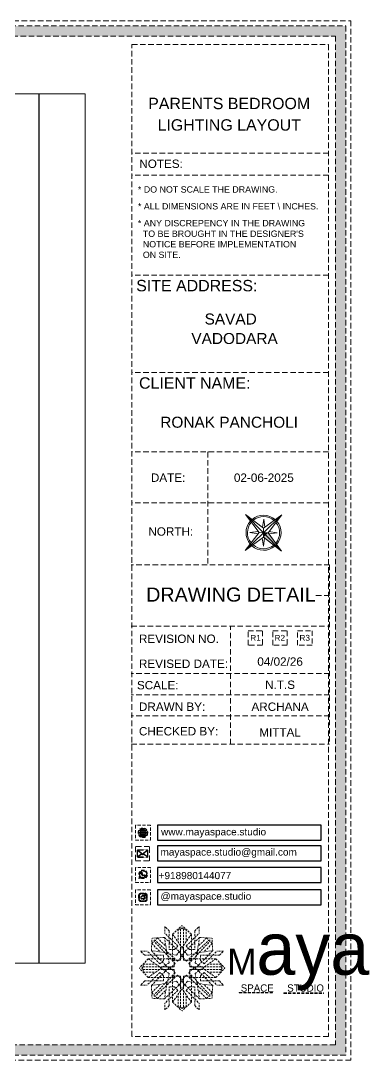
# Model space of a CAD drawing. Header units: millimetres. Extents: x 56222 to 3066687, y -650199 to -121287.
# Drawn here: x 134305.2 to 134369.2, y -183853.9 to -183663 of the extents above; entities that cross this region are included whole.
import ezdxf
from ezdxf.enums import TextEntityAlignment as Align

# ---------------------------------------------------------------- set-up
doc = ezdxf.new("R2010")
doc.units = ezdxf.units.MM
doc.header["$MEASUREMENT"] = 0
doc.linetypes.add('DASHEDX2', pattern=[1.5, 1, -0.5])
for name, color, linetype, lineweight in [('Dimension', 10, 'DASHEDX2', 20), ('ELEVATION', 250, 'Continuous', 9), ('GROUND FLOOR', 7, 'Continuous', 9), ('NAME PLATE', 7, 'Continuous', 25), ('title block', 7, 'Continuous', 9)]:
    doc.layers.add(name, color=color, linetype=linetype, lineweight=lineweight)
doc.styles.add('Arial', font='arial.ttf')
doc.styles.get("Standard").update_dxf_attribs({"font": 'arial.ttf', "height": 6})

# ---------------------------------------------------------------- blocks, each defined once
blk = doc.blocks.new('FSFSF')
at = {"color": 42, "lineweight": 5, "true_color": 0xe0ac11}
for p, q in [((28600.03, 143.51), (28600.03, 140.16)), ((28602.15, 141.41), (28600.03, 143.51)), ((28602.15, 141.41), (28602.15, 131.95)), ((28603.86, 139.69), (28608.58, 144.08)), ((28607.9, 142.22), (28606.58, 142.22)), ((28606.58, 142.22), (28606.58, 135.84)), ((28607.9, 142.22), (28608.58, 142.85)), ((28607.9, 142.22), (28607.9, 126.58)), ((28613.31, 139.69), (28608.58, 144.08)), ((28609.27, 142.22), (28608.59, 142.85)), ((28609.27, 142.22), (28609.27, 126.58)), ((28609.27, 142.22), (28610.59, 142.22)), ((28610.59, 142.22), (28610.59, 135.84)), ((28615.02, 141.41), (28617.14, 143.51)), ((28615.02, 141.41), (28615.02, 131.95)), ((28617.14, 143.51), (28617.14, 140.16)), ((28593.19, 131.45), (28593.54, 137.71)), ((28593.39, 135), (28594.56, 136.12)), ((28599.8, 138.06), (28593.54, 137.71)), ((28595.12, 136.69), (28594.53, 136.69)), ((28594.56, 136.12), (28594.56, 136.71)), ((28605.17, 124.98), (28594.56, 136.12)), ((28596.24, 137.86), (28595.12, 136.69)), ((28606.27, 126.08), (28595.12, 136.69)), ((28596.24, 137.86), (28600.47, 133.65)), ((28601.03, 130), (28599.8, 138.06)), ((28599.8, 138.05), (28608.58, 129.56)), ((28606.47, 133.76), (28600.03, 140.16)), ((28603.86, 126.58), (28603.86, 139.69)), ((28603.86, 139.69), (28608.58, 133.02)), ((28613.31, 139.69), (28608.59, 133.02)), ((28617.37, 138.05), (28608.59, 129.56)), ((28610.7, 133.76), (28617.14, 140.16)), ((28610.9, 126.08), (28622.05, 136.69)), ((28612.02, 124.98), (28622.62, 136.12)), ((28613.31, 126.58), (28613.31, 139.69)), ((28616.14, 130), (28617.37, 138.06)), ((28620.93, 137.86), (28616.7, 133.65)), ((28617.37, 138.06), (28623.63, 137.71)), ((28620.93, 137.86), (28622.05, 136.69)), ((28622.05, 136.69), (28622.64, 136.69)), ((28622.62, 136.12), (28622.62, 136.71)), ((28623.8, 135), (28622.62, 136.12)), ((28624, 131.45), (28623.65, 137.71)), ((28587.73, 131.22), (28591.08, 131.22)), ((28589.84, 129.1), (28587.73, 131.22)), ((28597.49, 124.78), (28591.08, 131.22)), ((28593.19, 131.45), (28601.69, 122.67)), ((28601.25, 130.22), (28593.19, 131.45)), ((28593.39, 135), (28597.6, 130.78)), ((28604.75, 131.95), (28602.15, 131.95)), ((28606.47, 133.76), (28604.75, 131.95)), ((28605.86, 129.18), (28608.58, 133.02)), ((28611.31, 129.18), (28608.59, 133.02)), ((28610.7, 133.76), (28612.42, 131.95)), ((28612.42, 131.95), (28615.02, 131.95)), ((28623.99, 131.45), (28615.5, 122.67)), ((28615.94, 130.22), (28624, 131.45)), ((28623.8, 135), (28619.59, 130.78)), ((28619.7, 124.78), (28626.1, 131.22)), ((28629.45, 131.22), (28626.1, 131.22)), ((28627.34, 129.1), (28629.45, 131.22)), ((28591.56, 127.39), (28587.17, 122.66)), ((28589.84, 129.1), (28599.29, 129.1)), ((28604.66, 127.39), (28591.56, 127.39)), ((28591.56, 127.39), (28598.23, 122.67)), ((28597.49, 124.78), (28599.29, 126.5)), ((28602.07, 125.39), (28598.23, 122.67)), ((28599.29, 126.5), (28599.29, 129.1)), ((28605.86, 129.18), (28601.03, 130)), ((28602.07, 125.39), (28601.25, 130.22)), ((28603.68, 126.54), (28603.68, 127.39)), ((28604.66, 126.54), (28603.68, 126.54)), ((28604.71, 127.57), (28603.86, 127.57)), ((28607.9, 126.58), (28603.86, 126.58)), ((28604.66, 123.35), (28604.66, 127.39)), ((28604.7, 126.58), (28604.71, 127.57)), ((28606.27, 126.08), (28608.58, 128.27)), ((28607.9, 128.92), (28608.58, 129.56)), ((28607.9, 128.92), (28608.58, 128.27)), ((28609.27, 128.92), (28608.59, 129.56)), ((28609.27, 128.92), (28608.59, 128.27)), ((28610.9, 126.08), (28608.59, 128.27)), ((28609.27, 126.58), (28613.31, 126.58)), ((28611.31, 129.18), (28616.14, 130)), ((28612.46, 126.58), (28612.46, 127.57)), ((28612.46, 127.57), (28613.31, 127.57)), ((28612.52, 123.35), (28612.52, 127.39)), ((28612.52, 127.39), (28625.63, 127.39)), ((28612.52, 126.54), (28613.51, 126.54)), ((28613.51, 126.54), (28613.51, 127.39)), ((28615.12, 125.39), (28615.94, 130.22)), ((28615.12, 125.39), (28618.96, 122.67)), ((28627.34, 129.1), (28617.89, 129.1)), ((28617.89, 126.5), (28617.89, 129.1)), ((28619.7, 124.78), (28617.89, 126.5)), ((28625.63, 127.39), (28618.96, 122.67)), ((28625.63, 127.39), (28630.02, 122.66)), ((28591.56, 117.94), (28587.17, 122.66)), ((28589.03, 123.35), (28588.4, 122.67)), ((28589.03, 121.98), (28588.4, 122.65)), ((28589.03, 123.35), (28589.03, 124.67)), ((28589.03, 124.67), (28595.4, 124.67)), ((28589.03, 123.35), (28604.66, 123.35)), ((28589.03, 121.98), (28604.66, 121.98)), ((28589.03, 121.98), (28589.03, 120.66)), ((28589.03, 120.66), (28595.4, 120.66)), ((28597.49, 120.54), (28591.08, 114.11)), ((28591.56, 117.94), (28598.23, 122.65)), ((28593.19, 113.88), (28601.69, 122.65)), ((28605.17, 120.35), (28594.56, 109.2)), ((28597.49, 120.54), (28599.29, 118.83)), ((28602.07, 119.94), (28598.23, 122.65)), ((28602.33, 123.35), (28601.69, 122.67)), ((28602.33, 121.98), (28601.69, 122.65)), ((28602.33, 123.35), (28602.97, 122.67)), ((28602.33, 121.98), (28602.97, 122.65)), ((28605.17, 124.98), (28602.97, 122.67)), ((28605.17, 120.35), (28602.97, 122.65)), ((28604.66, 121.98), (28604.66, 117.94)), ((28612.02, 124.98), (28614.21, 122.67)), ((28612.02, 120.35), (28614.21, 122.65)), ((28612.02, 120.35), (28622.62, 109.2)), ((28628.16, 123.35), (28612.52, 123.35)), ((28612.52, 121.98), (28612.52, 117.94)), ((28628.16, 121.98), (28612.52, 121.98)), ((28614.85, 123.35), (28614.21, 122.67)), ((28614.85, 121.98), (28614.21, 122.65)), ((28614.85, 123.35), (28615.5, 122.67)), ((28614.85, 121.98), (28615.5, 122.65)), ((28615.12, 119.94), (28618.96, 122.65)), ((28623.99, 113.88), (28615.5, 122.65)), ((28619.7, 120.54), (28617.89, 118.83)), ((28625.63, 117.94), (28618.96, 122.65)), ((28619.7, 120.54), (28626.1, 114.11)), ((28628.16, 124.67), (28621.78, 124.67)), ((28628.16, 120.66), (28621.78, 120.66)), ((28625.63, 117.94), (28630.02, 122.66)), ((28628.16, 123.35), (28628.16, 124.67)), ((28628.16, 123.35), (28628.78, 122.67)), ((28628.16, 121.98), (28628.78, 122.65)), ((28628.16, 121.98), (28628.16, 120.66)), ((28589.84, 116.23), (28587.73, 114.11)), ((28589.84, 116.23), (28599.29, 116.23)), ((28604.66, 117.94), (28591.56, 117.94)), ((28601.25, 115.1), (28593.19, 113.87)), ((28606.27, 119.15), (28595.12, 108.54)), ((28599.29, 118.83), (28599.29, 116.23)), ((28599.8, 107.17), (28608.58, 115.67)), ((28601.03, 115.23), (28599.8, 107.17)), ((28605.86, 116.05), (28601.03, 115.23)), ((28602.07, 119.94), (28601.25, 115.1)), ((28604.66, 118.78), (28603.68, 118.78)), ((28603.68, 118.78), (28603.68, 117.94)), ((28607.9, 118.65), (28603.86, 118.65)), ((28603.86, 118.65), (28603.86, 105.54)), ((28604.71, 117.66), (28603.86, 117.66)), ((28604.7, 118.65), (28604.71, 117.66)), ((28605.86, 116.05), (28608.58, 112.21)), ((28606.27, 119.15), (28608.58, 116.96)), ((28607.9, 103.01), (28607.9, 118.65)), ((28607.9, 116.31), (28608.58, 116.96)), ((28607.9, 116.31), (28608.58, 115.67)), ((28610.9, 119.15), (28608.59, 116.96)), ((28609.27, 116.31), (28608.59, 116.96)), ((28609.27, 116.31), (28608.59, 115.67)), ((28611.31, 116.05), (28608.59, 112.21)), ((28617.37, 107.17), (28608.59, 115.67)), ((28609.27, 118.65), (28613.31, 118.65)), ((28609.27, 103.01), (28609.27, 118.65)), ((28610.9, 119.15), (28622.05, 108.54)), ((28611.31, 116.05), (28616.14, 115.23)), ((28612.46, 118.65), (28612.46, 117.66)), ((28612.46, 117.66), (28613.31, 117.66)), ((28612.52, 118.78), (28613.51, 118.78)), ((28612.52, 117.94), (28625.63, 117.94)), ((28613.31, 118.65), (28613.31, 105.54)), ((28613.51, 118.78), (28613.51, 117.94)), ((28615.12, 119.94), (28615.94, 115.1)), ((28615.94, 115.1), (28624, 113.87)), ((28616.14, 115.23), (28617.37, 107.17)), ((28617.89, 118.83), (28617.89, 116.23)), ((28627.34, 116.23), (28617.89, 116.23)), ((28627.34, 116.23), (28629.45, 114.11)), ((28587.73, 114.11), (28591.08, 114.11)), ((28593.19, 113.87), (28593.54, 107.62)), ((28593.39, 110.32), (28597.6, 114.55)), ((28593.39, 110.32), (28594.56, 109.2)), ((28596.24, 107.37), (28600.47, 111.58)), ((28606.47, 111.47), (28600.03, 105.07)), ((28602.15, 103.82), (28602.15, 113.27)), ((28604.75, 113.27), (28602.15, 113.27)), ((28603.86, 105.54), (28608.58, 112.21)), ((28606.47, 111.47), (28604.75, 113.27)), ((28613.31, 105.54), (28608.59, 112.21)), ((28610.7, 111.47), (28612.42, 113.27)), ((28610.7, 111.47), (28617.14, 105.07)), ((28612.42, 113.27), (28615.02, 113.27)), ((28615.02, 103.82), (28615.02, 113.27)), ((28620.93, 107.37), (28616.7, 111.58)), ((28623.8, 110.32), (28619.59, 114.55)), ((28623.8, 110.32), (28622.62, 109.2)), ((28624, 113.87), (28623.65, 107.62)), ((28629.45, 114.11), (28626.1, 114.11)), ((28599.8, 107.17), (28593.54, 107.52)), ((28595.12, 108.54), (28594.53, 108.54)), ((28594.56, 109.2), (28594.56, 108.61)), ((28596.24, 107.37), (28595.12, 108.54)), ((28600.03, 101.71), (28600.03, 105.07)), ((28603.86, 105.54), (28608.58, 101.15)), ((28606.58, 103.01), (28606.58, 109.38)), ((28613.31, 105.54), (28608.58, 101.15)), ((28610.59, 103.01), (28610.59, 109.38)), ((28617.14, 101.71), (28617.14, 105.07)), ((28617.37, 107.17), (28623.63, 107.52)), ((28620.93, 107.37), (28622.05, 108.54)), ((28622.05, 108.54), (28622.64, 108.54)), ((28622.62, 109.2), (28622.62, 108.61)), ((28602.15, 103.82), (28600.03, 101.71)), ((28607.9, 103.01), (28606.58, 103.01)), ((28607.9, 103.01), (28608.58, 102.38)), ((28609.27, 103.01), (28608.59, 102.38)), ((28609.27, 103.01), (28610.59, 103.01)), ((28615.02, 103.82), (28617.14, 101.71))]:
    blk.add_line(p, q, dxfattribs=at)
blk = doc.blocks.new('hgwg')
at = {"layer": 'Dimension', "true_color": 0xd39e00}
h = blk.add_hatch(color=42, dxfattribs=at)
h.dxf.hatch_style = 1
h.paths.add_polyline_path([(27505.71, 45.05), (27494.27, 45.05), (27494.27, 44.9), (27505.71, 44.9)])
h = blk.add_hatch(color=42, dxfattribs=at)
h.dxf.hatch_style = 1
h.paths.add_polyline_path([(27523.3, 44.9), (27509.68, 44.9), (27509.68, 44.75), (27523.3, 44.75)])
at = {"layer": 'Dimension', "color": 42, "true_color": 0xd39e00}
for p, q in [((27494.27, 45.05), (27505.71, 45.05)), ((27494.27, 44.9), (27494.27, 45.05)), ((27494.27, 44.9), (27505.71, 44.9)), ((27505.71, 45.05), (27505.71, 44.9)), ((27509.68, 44.9), (27523.3, 44.9)), ((27509.68, 44.9), (27509.68, 44.75)), ((27509.68, 44.75), (27523.3, 44.75)), ((27523.3, 44.75), (27523.3, 44.9))]:
    blk.add_line(p, q, dxfattribs=at)
at = {"layer": 'Dimension', "color": 42, "true_color": 0xd39e00, "attachment_point": 1}
for s, width, insert, char_height in [('{\\fCinzel|b0|i0|c0|p2;\\H1.5x;M\\fAmsterdam One|b0|i0|c0|p2;\\H2x;aya}', 85.3277, (27490.17, 69.17), 6), ('{\\fCinzel|b0|i0|c0|p0;SPACE     STUDIO}', 66.129, (27494.83, 47.86), 2.5)]:
    blk.add_mtext_dynamic_manual_height_columns(s, width=width, gutter_width=30, heights=[0], dxfattribs=dict(at, insert=insert, char_height=char_height))
blk = doc.blocks.new('aggerg')
at = {"layer": 'Dimension', "color": 42, "true_color": 0xd39e00}
blk.add_lwpolyline([(-1.41, 1.41), (1.41, 1.41), (1.41, -1.41), (-1.41, -1.41)], close=True, dxfattribs=at)
at = {"layer": 'NAME PLATE', "lineweight": 0, "insert": (-0.03, 0.62), "char_height": 1.151, "width": 2.2458, "attachment_point": 2, "style": 'Arial'}
blk.add_mtext('R3', dxfattribs=at)
blk = doc.blocks.new('QEGW4TG')
at = {"layer": 'Dimension', "true_color": 0x000000}
h = blk.add_hatch(color=18, dxfattribs=at)
h.dxf.hatch_style = 1
h.paths.add_polyline_path([(2.69, 1.93, 0.170513), (2.95, 1.97, 0.190337), (3.11, 2.18, 0.466684), (3.03, 2.29), (2.79, 2.37, 0.273721), (2.69, 2.34, 0.040749), (2.63, 2.27, -0.441282), (2.53, 2.25, -0.11828), (2.06, 2.64, -0.441282), (2.07, 2.74, 0.040749), (2.13, 2.81, 0.290083), (2.14, 2.92), (2.01, 3.18, 0.316231), (1.91, 3.2, 0.190337), (1.73, 3, 0.170513), (1.72, 2.74, 0.252784)], flags=0)
h.paths.add_polyline_path([(1.19, 1.98), (1.03, 1.3, 0.550912), (1.11, 1.23), (1.75, 1.39, 6.344125)])
h.paths.add_polyline_path([(1.81, 1.7), (1.4, 1.6), (1.5, 2.03, -9.071339)], flags=16)
h.paths.add_polyline_path([(2.95, 1.97, -0.203224), (2.64, 1.94, -0.231509), (1.75, 2.69, -0.209023), (1.73, 3, -0.17811), (1.89, 3.19, -0.370089), (2.01, 3.18), (2.17, 2.86, -0.071517), (2.06, 2.73, 0.321676), (2.05, 2.65, 0.126524), (2.55, 2.24, 0.312216), (2.62, 2.26, -0.041087), (2.68, 2.34, -0.290673), (2.79, 2.37), (3.13, 2.26, -0.24764)], flags=0)
h = blk.add_hatch(color=18, dxfattribs=at)
h.dxf.hatch_style = 1
h.paths.add_polyline_path([(2.69, 2.34, 0.040749), (2.63, 2.27, -0.441282), (2.53, 2.25, -0.11828), (2.06, 2.64, -0.441282), (2.07, 2.74, 0.040749), (2.13, 2.81, 0.290083), (2.14, 2.92), (2.01, 3.18, 0.316231), (1.91, 3.2, 0.190337), (1.73, 3, 0.170513), (1.72, 2.74, 0.252784), (2.69, 1.93, 0.170513), (2.95, 1.97, 0.190337), (3.11, 2.18, 0.466684), (3.03, 2.29), (2.79, 2.37, 0.273721)])
for p, q in [((1.19, 1.98), (1.03, 1.3)), ((1.1, 1.23), (1.75, 1.39)), ((1.5, 2.03), (1.4, 1.6)), ((1.4, 1.6), (1.81, 1.7)), ((2.01, 3.18), (2.14, 2.92)), ((3.07, 2.28), (2.8, 2.36))]:
    blk.add_line(p, q)
blk.add_lwpolyline([(0, 0), (4.68, 0), (4.68, 4.68), (0, 4.68)], close=True)
for centre, radius, start, end in [((2.39, 2.56), 1.34, 241.4727, 205.6422), ((2.39, 2.56), 1.04, 235.9962, 210.8333), ((1.09, 1.29), 0.0598, 164.8483, 282.1458), ((2.09, 2.87), 0.39, 159.7007, 198.4072), ((2.96, 3.23), 1.33, 201.4218, 258.1669), ((2.07, 2.87), 0.364, 118.9685, 159.3648), ((1.94, 3.12), 0.0896, 41.8985, 123.1344), ((2.11, 2.68), 0.066, 135.9932, 224.8892), ((1.67, 3.16), 0.586, 312.4617, 321.8728), ((3.12, 3.42), 1.31, 216.5455, 243.5279), ((2.05, 2.87), 0.104, 320.3924, 28.6971), ((2.57, 2.3), 0.066, 234.2482, 323.1441), ((3.11, 1.94), 0.586, 137.2645, 146.6756), ((2.76, 2.27), 0.104, 70.4402, 138.745), ((2.75, 2.31), 0.39, 260.7301, 299.4366), ((2.76, 2.29), 0.364, 299.7725, 340.1688), ((3.03, 2.2), 0.0896, 336.0029, 57.2388)]:
    blk.add_arc(centre, radius, start, end)
blk = doc.blocks.new('ASGERG')
at = {"layer": 'Dimension', "true_color": 0x000000}
h = blk.add_hatch(color=18, dxfattribs=at)
h.dxf.hatch_style = 1
h.paths.add_polyline_path([(0.99, 1.7, 0.402382), (1.83, 1.03), (2.96, 1.03, 0.353872), (3.66, 1.7), (3.66, 2.99, 0.402382), (2.83, 3.67), (1.69, 3.67, 0.353872), (0.99, 2.99)])
h.paths.add_polyline_path([(1.27, 2.85, -0.426145), (1.72, 3.4), (2.85, 3.4, -0.402382), (3.38, 2.97), (3.38, 1.85, -0.426145), (2.94, 1.3), (1.8, 1.3, -0.402382), (1.27, 1.72)], flags=16)
h.paths.add_polyline_path([(3.02, 2.35, -1), (1.64, 2.35, -1)], flags=0)
h.paths.add_polyline_path([(2.74, 2.35, -1), (1.92, 2.35, -1)], flags=0)
h.paths.add_polyline_path([(3.19, 3.02, -1), (2.86, 3.02, -1)], flags=0)
h.paths.add_polyline_path([(1.64, 2.35, 1), (3.02, 2.35, 1)], flags=0)
h = blk.add_hatch(color=18, dxfattribs=at)
h.dxf.hatch_style = 1
h.paths.add_polyline_path([(1.64, 2.35, 1), (3.02, 2.35, 1)])
h.paths.add_polyline_path([(2.74, 2.35, -1), (1.92, 2.35, -1)], flags=16)
h = blk.add_hatch(color=18, dxfattribs=at)
h.dxf.hatch_style = 1
h.paths.add_polyline_path([(3.19, 3.02, 1), (2.86, 3.02, 1)])
for p, q in [((1.69, 3.67), (2.96, 3.67)), ((2.94, 3.4), (1.72, 3.4)), ((0.99, 2.99), (0.99, 1.7)), ((1.27, 2.97), (1.27, 1.72)), ((1.69, 1.03), (2.96, 1.03)), ((2.94, 1.3), (1.72, 1.3)), ((3.38, 2.97), (3.38, 1.72)), ((3.66, 2.99), (3.66, 1.7))]:
    blk.add_line(p, q)
blk.add_lwpolyline([(0, 0), (4.68, 0), (4.68, 4.68), (0, 4.68)], close=True)
for centre, radius in [((2.33, 2.35), 0.694), ((2.33, 2.35), 0.414), ((3.02, 3.02), 0.168)]:
    blk.add_circle(centre, radius)
for centre, radius, start, end in [((1.76, 2.89), 0.778, 94.8631, 172.8127), ((1.76, 2.91), 0.491, 94.8631, 172.8127), ((2.9, 2.91), 0.491, 7.1873, 85.1369), ((2.89, 2.89), 0.778, 7.1873, 85.1369), ((1.76, 1.8), 0.778, 187.1873, 265.1369), ((1.76, 1.78), 0.491, 187.1873, 265.1369), ((2.9, 1.78), 0.491, 274.8631, 352.8127), ((2.89, 1.8), 0.778, 274.8631, 352.8127)]:
    blk.add_arc(centre, radius, start, end)
blk = doc.blocks.new('DTGWEGEARG')
at = {"layer": 'Dimension', "true_color": 0x000000}
h = blk.add_hatch(color=18, dxfattribs=at)
h.dxf.hatch_style = 1
h.paths.add_polyline_path([(3.83, 2.34, 1), (0.85, 2.34, 1)])
h.paths.add_polyline_path([(2.51, 1.01, 0.105795), (2.96, 1.58, -0.055205), (3.3, 1.41, -0.169822)], flags=16)
h.paths.add_polyline_path([(2.41, 1.12), (2.41, 1.69, -0.058279), (2.81, 1.63, -0.103353)], flags=16)
h.paths.add_polyline_path([(2.26, 1.13, -0.101741), (1.87, 1.63, -0.057171), (2.26, 1.69)], flags=16)
h.paths.add_polyline_path([(2.17, 1.01, -0.169822), (1.38, 1.41, -0.055205), (1.72, 1.58, 0.105795)], flags=16)
h.paths.add_polyline_path([(3.02, 1.72, 0.081336), (3.13, 2.27), (3.68, 2.27, -0.152069), (3.4, 1.52, 0.05687)], flags=16)
h.paths.add_polyline_path([(2.87, 1.77, 0.061945), (2.41, 1.84), (2.41, 2.27), (2.98, 2.27, -0.081344)], flags=16)
h.paths.add_polyline_path([(2.26, 1.84, 0.060923), (1.8, 1.77, -0.081344), (1.7, 2.27), (2.26, 2.27)], flags=16)
h.paths.add_polyline_path([(1.66, 1.72, 0.05687), (1.28, 1.52, -0.152069), (1, 2.27), (1.55, 2.27, 0.081336)], flags=16)
h.paths.add_polyline_path([(2.41, 2.42), (2.41, 2.83, 0.061945), (2.87, 2.91, -0.080009), (2.98, 2.42)], flags=16)
h.paths.add_polyline_path([(3.13, 2.42, 0.080116), (3.02, 2.96, 0.05687), (3.4, 3.16, 0.028258), (3.3, 3.27, -0.055205), (2.96, 3.1, 0.105795), (2.51, 3.67, -0.36029), (3.68, 2.42)], flags=16)
h.paths.add_polyline_path([(2.26, 2.42), (1.7, 2.42, -0.080009), (1.8, 2.91, 0.060923), (2.26, 2.84)], flags=16)
h.paths.add_polyline_path([(1.55, 2.42), (1, 2.42, -0.150466), (1.28, 3.16, 0.05687), (1.66, 2.96, 0.080116)], flags=16)
h.paths.add_polyline_path([(2.41, 2.98), (2.41, 3.56, -0.103353), (2.81, 3.05, -0.058279)], flags=16)
h.paths.add_polyline_path([(2.26, 2.99, -0.057171), (1.87, 3.05, -0.101741), (2.26, 3.55)], flags=16)
h.paths.add_polyline_path([(1.72, 3.1, -0.055205), (1.38, 3.27, -0.169822), (2.17, 3.67, 0.105795)], flags=16)
blk.add_lwpolyline([(0, 0), (4.68, 0), (4.68, 4.68), (0, 4.68)], close=True)
at = {"layer": 'Dimension', "color": 18, "true_color": 0x000000}
for p, q in [((2.26, 3.55), (2.26, 2.99)), ((2.41, 3.56), (2.41, 2.98)), ((1, 2.42), (1.55, 2.42)), ((1, 2.27), (1.55, 2.27)), ((1.7, 2.42), (2.26, 2.42)), ((1.7, 2.27), (2.26, 2.27)), ((2.26, 2.84), (2.26, 2.42)), ((2.26, 2.27), (2.26, 1.84)), ((2.26, 1.69), (2.26, 1.13)), ((2.41, 2.83), (2.41, 2.42)), ((2.41, 2.42), (2.98, 2.42)), ((2.41, 2.27), (2.98, 2.27)), ((2.41, 2.27), (2.41, 1.84)), ((2.41, 1.69), (2.41, 1.12)), ((3.13, 2.42), (3.68, 2.42)), ((3.13, 2.27), (3.68, 2.27))]:
    blk.add_line(p, q, dxfattribs=at)
blk.add_circle((2.34, 2.34), 1.49, dxfattribs=at)
for centre, radius, start, end in [((2.34, 2.34), 1.34, 97.3549, 135.9073), ((2.34, 4.74), 1.75, 236.7417, 249.3811), ((3.28, 2.34), 1.73, 129.9301, 154.0867), ((3.28, 2.34), 1.58, 130.1073, 153.3446), ((1.4, 2.34), 1.58, 26.6554, 50.2584), ((2.34, 2.34), 1.34, 3.3907, 82.6451), ((1.4, 2.34), 1.73, 25.9133, 50.0699), ((2.34, 4.74), 1.75, 290.6189, 303.2583), ((2.34, 2.34), 1.34, 142.3819, 176.6093), ((2.34, 2.34), 1.34, 183.0315, 217.6181), ((2.34, 4.74), 1.9, 236.1399, 249.1595), ((2.34, -0.06), 1.9, 110.8405, 123.8601), ((2.34, -0.06), 1.75, 110.6189, 123.2583), ((2.34, 2.34), 1.34, 224.0927, 262.6451), ((3.28, 2.34), 1.73, 159.0567, 177.3789), ((3.28, 2.34), 1.73, 182.3435, 200.9433), ((3.28, 2.34), 1.58, 158.8325, 177.1302), ((3.28, 2.34), 1.58, 182.5658, 201.1675), ((3.28, 2.34), 1.73, 205.9133, 230.0699), ((2.34, 4.74), 1.9, 253.6799, 267.6253), ((2.34, -0.06), 1.9, 92.3747, 106.3201), ((2.34, 4.74), 1.75, 254.3336, 267.422), ((2.34, -0.06), 1.75, 92.578, 105.6664), ((3.28, 2.34), 1.58, 206.6554, 229.8927), ((2.34, 4.74), 1.75, 272.3248, 285.6664), ((2.34, 4.74), 1.9, 272.1415, 286.3201), ((2.34, -0.06), 1.9, 73.6799, 87.8585), ((2.34, -0.06), 1.75, 74.3336, 87.6752), ((1.4, 2.34), 1.58, 309.7416, 333.3446), ((1.4, 2.34), 1.73, 309.9301, 334.0867), ((2.34, 2.34), 1.34, 277.3549, 315.9073), ((1.4, 2.34), 1.58, 2.8698, 21.1675), ((1.4, 2.34), 1.58, 338.8325, 357.4342), ((2.34, -0.06), 1.75, 56.7417, 69.3811), ((2.34, 4.74), 1.9, 290.8405, 303.8601), ((1.4, 2.34), 1.73, 2.6211, 20.9433), ((1.4, 2.34), 1.73, 339.0567, 357.6565), ((2.34, -0.06), 1.9, 56.1399, 69.1595), ((2.34, 2.34), 1.34, 322.3819, 356.9685)]:
    blk.add_arc(centre, radius, start, end, dxfattribs=at)
blk = doc.blocks.new('4t')
at = {"transparency": 33554607}
h = blk.add_hatch(color=1, dxfattribs=at)
h.dxf.hatch_style = 1
h.paths.add_polyline_path([(45531.33, -35822.29), (45529.23, -35821.83), (45528.09, -35837.01)])
h = blk.add_hatch(color=1, dxfattribs=at)
h.dxf.hatch_style = 1
h.paths.add_polyline_path([(45533.44, -35822.75), (45531.33, -35822.29), (45528.09, -35837.01)])
h = blk.add_hatch(color=1, dxfattribs=at)
h.dxf.hatch_style = 1
h.paths.add_polyline_path([(45531.8, -35820.19), (45529.23, -35821.83), (45531.33, -35822.29)])
h = blk.add_hatch(color=1, dxfattribs=at)
h.dxf.hatch_style = 1
h.paths.add_polyline_path([(45531.8, -35820.19), (45531.33, -35822.29), (45533.44, -35822.75)])
at = {"layer": 'title block', "color": 7, "lineweight": 9}
for p, q in [((45535.51, -35803.37), (45530.16, -35817.62)), ((45535.51, -35803.37), (45531.8, -35820.19)), ((45534.36, -35818.55), (45535.51, -35803.37)), ((45530.5, -35816.7), (45526.88, -35812.49)), ((45526.88, -35812.49), (45529.18, -35817.55)), ((45539.5, -35815.27), (45534.44, -35817.57)), ((45535.28, -35818.89), (45539.5, -35815.27)), ((45530.16, -35817.62), (45514.98, -35816.48)), ((45514.98, -35816.48), (45529.23, -35821.83)), ((45514.98, -35816.48), (45531.8, -35820.19)), ((45528.31, -35821.48), (45524.1, -35825.11)), ((45524.1, -35825.11), (45529.16, -35822.81)), ((45531.8, -35820.19), (45528.09, -35837.01)), ((45529.23, -35821.83), (45528.09, -35837.01)), ((45528.09, -35837.01), (45533.44, -35822.75)), ((45531.8, -35820.19), (45529.23, -35821.83)), ((45531.8, -35820.19), (45530.16, -35817.62)), ((45534.36, -35818.55), (45531.8, -35820.19)), ((45533.44, -35822.75), (45531.8, -35820.19)), ((45531.8, -35820.19), (45548.62, -35823.9)), ((45533.44, -35822.75), (45548.62, -35823.9)), ((45548.62, -35823.9), (45534.36, -35818.55)), ((45536.71, -35827.89), (45534.42, -35822.83)), ((45533.09, -35823.67), (45536.71, -35827.89))]:
    blk.add_line(p, q, dxfattribs=at)
for radius, start, end in [(11.79, 81.35997, 163.76651), (11.79, 351.35997, 73.76651), (10.83, 82.42855, 162.69793), (10.83, 352.42855, 72.69793), (11.79, 171.35997, 253.76651), (10.83, 172.42855, 252.69793), (11.79, 261.35997, 343.76651), (10.83, 262.42855, 342.69793)]:
    blk.add_arc((45531.8, -35820.19), radius, start, end, dxfattribs=at)

msp = doc.modelspace()

# ---------------------------------------------------------------- hatches: boundary and pattern name
at = {"layer": 'Dimension', "true_color": 0xd39e00}
h = msp.add_hatch(color=42, dxfattribs=at)
h.paths.add_polyline_path([(134096.315, -183663.92), (134096.315, -183852.958), (134364.882, -183852.958), (134364.882, -183663.92)])
h.paths.add_polyline_path([(134098.2, -183665.805), (134362.998, -183665.805), (134362.998, -183851.073), (134098.2, -183851.073)], flags=16)
at = {"layer": 'Dimension', "true_color": 0x000000}
h = msp.add_hatch(color=18, dxfattribs=at)
h.dxf.hatch_style = 1
h.paths.add_polyline_path([(134328.375, -183816.642, 0.4142136), (134328.575, -183816.442), (134328.575, -183815.441, 0.4142136), (134328.375, -183815.241), (134326.785, -183815.241, 0.4142136), (134326.585, -183815.441), (134326.585, -183816.442, 0.4142136), (134326.785, -183816.642)])
h.paths.add_polyline_path([(134327.727, -183816.039), (134328.463, -183816.53, -0.1989124), (134328.375, -183816.567), (134326.785, -183816.567, -0.1989124), (134326.696, -183816.53), (134327.432, -183816.039), (134327.58, -183816.177)], flags=16)
h.paths.add_polyline_path([(134327.58, -183816.075), (134326.771, -183815.317, -0.0287833), (134326.785, -183815.316), (134328.375, -183815.316, -0.0287833), (134328.389, -183815.317)], flags=16)
h.paths.add_polyline_path([(134327.784, -183815.987), (134328.462, -183815.352, -0.2024819), (134328.5, -183815.441), (134328.5, -183816.442, -0.043076), (134328.498, -183816.463)], flags=16)
h.paths.add_polyline_path([(134327.376, -183815.987), (134326.662, -183816.463, -0.043076), (134326.66, -183816.442), (134326.66, -183815.441, -0.2024819), (134326.698, -183815.352)], flags=16)

# ---------------------------------------------------------------- linework, layer by layer
at = {"color": 18, "true_color": 0x000000, "elevation": 0.119}
for points in [[(134330.306, -183813.508), (134360.399, -183813.508), (134360.399, -183810.757), (134330.306, -183810.757)], [(134330.306, -183817.262), (134360.399, -183817.262), (134360.399, -183814.511), (134330.306, -183814.511)], [(134330.32, -183821.266), (134360.399, -183821.266), (134360.399, -183818.515), (134330.32, -183818.515)], [(134330.306, -183825.366), (134360.399, -183825.366), (134360.399, -183822.615), (134330.306, -183822.615)]]:
    msp.add_lwpolyline(points, close=True, dxfattribs=at)
at = {"layer": 'Dimension', "color": 42, "true_color": 0xd39e00}
for p, q in [((134361.722, -183687.297, 0.119), (134325.634, -183687.297, 0.119)), ((134361.722, -183691.362, 0.119), (134325.634, -183691.362, 0.119)), ((134361.722, -183709.703, 0.119), (134325.634, -183709.703, 0.119)), ((134361.722, -183727.591, 0.119), (134325.634, -183727.591, 0.119)), ((134361.722, -183742.166, 0.119), (134325.634, -183742.166, 0.119)), ((134339.597, -183742.166, 0.119), (134339.597, -183762.884, 0.119)), ((134361.722, -183751.544, 0.119), (134325.634, -183751.544, 0.119)), ((134361.94, -183762.884, 0.119), (134325.522, -183762.884, 0.119)), ((134361.94, -183762.884, 0.119), (134361.94, -183795.869, 0.119)), ((134359.428, -183768.538, 0.119), (134361.94, -183768.538, 0.119)), ((134325.522, -183774.193, 0.119), (134361.94, -183774.193, 0.119)), ((134343.731, -183795.869, 0.119), (134343.731, -183774.193, 0.119)), ((134361.94, -183782.863, 0.119), (134325.522, -183782.863, 0.119)), ((134361.94, -183786.768, 0.119), (134325.522, -183786.768, 0.119)), ((134361.94, -183790.673, 0.119), (134325.522, -183790.673, 0.119)), ((134325.522, -183795.869, 0.119), (134361.94, -183795.869, 0.119))]:
    msp.add_line(p, q, dxfattribs=at)
at = {"layer": 'Dimension', "color": 18, "true_color": 0x000000}
for p, q in [((134326.585, -183815.441, 0.119), (134326.585, -183816.442, 0.119)), ((134326.66, -183815.441, 0.119), (134326.66, -183816.442, 0.119)), ((134326.662, -183816.463, 0.119), (134327.376, -183815.987, 0.119)), ((134326.696, -183816.53, 0.119), (134327.432, -183816.039, 0.119)), ((134326.698, -183815.352, 0.119), (134327.376, -183815.987, 0.119)), ((134326.771, -183815.317, 0.119), (134327.58, -183816.075, 0.119)), ((134326.785, -183815.241, 0.119), (134328.375, -183815.241, 0.119)), ((134326.785, -183815.316, 0.119), (134328.375, -183815.316, 0.119)), ((134326.785, -183816.567, 0.119), (134328.375, -183816.567, 0.119)), ((134326.785, -183816.642, 0.119), (134328.375, -183816.642, 0.119)), ((134327.432, -183816.039, 0.119), (134327.58, -183816.177, 0.119)), ((134327.58, -183816.075, 0.119), (134328.389, -183815.317, 0.119)), ((134327.58, -183816.177, 0.119), (134327.727, -183816.039, 0.119)), ((134328.463, -183816.53, 0.119), (134327.727, -183816.039, 0.119)), ((134327.784, -183815.987, 0.119), (134328.462, -183815.352, 0.119)), ((134328.498, -183816.463, 0.119), (134327.784, -183815.987, 0.119)), ((134328.5, -183815.441, 0.119), (134328.5, -183816.442, 0.119)), ((134328.575, -183815.441, 0.119), (134328.575, -183816.442, 0.119))]:
    msp.add_line(p, q, dxfattribs=at)
at = {"layer": 'Dimension', "color": 42, "true_color": 0xd39e00, "elevation": 0.119}
for points in [[(134095.373, -183662.978), (134365.825, -183662.978), (134365.825, -183853.901), (134095.373, -183853.901)], [(134096.315, -183663.92), (134364.882, -183663.92), (134364.882, -183852.958), (134096.315, -183852.958)], [(134098.2, -183665.805), (134362.998, -183665.805), (134362.998, -183851.073), (134098.2, -183851.073)], [(134325.634, -183849.522), (134325.634, -183667.356), (134361.722, -183667.356), (134361.722, -183849.522)], [(134346.955, -183775.032), (134349.612, -183775.032), (134349.612, -183777.689), (134346.955, -183777.689)], [(134351.507, -183775.032), (134354.165, -183775.032), (134354.165, -183777.689), (134351.507, -183777.689)]]:
    msp.add_lwpolyline(points, close=True, dxfattribs=at)
at = {"layer": 'Dimension', "elevation": 0.119}
msp.add_lwpolyline([(134326.271, -183817.282), (134328.886, -183817.282), (134328.886, -183814.667), (134326.271, -183814.667)], close=True, dxfattribs=at)
at = {"layer": 'Dimension', "color": 18, "true_color": 0x000000}
for centre, radius, start, end in [((134326.785, -183815.441, 0.119), 0.2, 90, 180), ((134326.785, -183816.442, 0.119), 0.2, 180, 270), ((134326.785, -183815.441, 0.119), 0.125, 134.21354, 180), ((134326.785, -183816.442, 0.119), 0.125, 180, 189.86619), ((134326.785, -183816.442, 0.119), 0.125, 224.99995, 270), ((134326.785, -183815.441, 0.119), 0.125, 90, 96.59481), ((134328.375, -183815.441, 0.119), 0.2, 0, 90), ((134328.375, -183815.441, 0.119), 0.125, 83.40519, 90), ((134328.375, -183816.442, 0.119), 0.2, 270, 0), ((134328.375, -183816.442, 0.119), 0.125, 270, 315.00005), ((134328.375, -183815.441, 0.119), 0.125, 0, 45.78646), ((134328.375, -183816.442, 0.119), 0.125, 350.13381, 0)]:
    msp.add_arc(centre, radius, start, end, dxfattribs=at)
at = {"layer": 'ELEVATION', "lineweight": 0}
msp.add_lwpolyline([(134131.811, -183676.404), (134317.063, -183676.404), (134317.063, -183836.081), (134131.811, -183836.081)], close=True, dxfattribs=at)
at = {"layer": 'GROUND FLOOR'}
msp.add_line((134308.618, -183676.404), (134308.618, -183836.081), dxfattribs=at)
at = {"layer": 'GROUND FLOOR', "color": 6, "lineweight": 30}
msp.add_lwpolyline([(134308.618, -183836.081), (134308.618, -183676.404)], dxfattribs=at)

# ---------------------------------------------------------------- block references
at = {"xscale": -0.2730348806541595, "yscale": 0.2730348806541595, "zscale": 0.2730348806541595, "rotation": 31.93972284097249}
msp.add_blockref('4t', (139725.495, -168880.775, 0.119), dxfattribs=at)
at = {"layer": 'Dimension', "xscale": 0.5879529565727534, "yscale": 0.5879529565727534, "zscale": 0.5879529565727534}
msp.add_blockref('DTGWEGEARG', (134326.285, -183813.508, 0.119), dxfattribs=at)
at = {"layer": 'Dimension', "color": 42, "true_color": 0xd39e00}
for name, p, xscale, yscale, zscale in [('QEGW4TG', (134326.299, -183821.266, 0.119), 0.5879529565727534, 0.5879529565727534, 0.5879529565727534), ('ASGERG', (134326.285, -183825.366, 0.119), 0.5879529565727534, 0.5879529565727534, 0.5879529565727534), ('FSFSF', (123870.303, -183881.852, 0.119), 0.3657827345678741, 0.3657827345678741, 0.3657827345678741), ('hgwg', (119668.83, -183865.521, 0.119), 0.5338018313380497, 0.5338018313380497, 0.5338018313380497)]:
    msp.add_blockref(name, p, dxfattribs=dict(at, xscale=xscale, yscale=yscale, zscale=zscale))
at = {"layer": 'NAME PLATE', "xscale": 0.9424296748122485, "yscale": 0.9424296748122485, "zscale": 0.9424296748122485}
msp.add_blockref('aggerg', (134357.388, -183776.36, 0.119), dxfattribs=at)

# ---------------------------------------------------------------- texts
at = {"color": 18, "true_color": 0x000000, "char_height": 1.31464, "attachment_point": 1}
for s, width, gutter_width, insert in [('www.mayaspace.studio', 8.82841, 7.385, (134330.985, -183811.294, 0.119)), ('mayaspace.studio@gmail.com', 5.50778, 4.607, (134330.88, -183815.003, 0.119)), ('+918980144077', 21.47776, 4.607, (134330.54, -183819.328, 0.119)), ('@mayaspace.studio', 5.50778, 4.607, (134330.88, -183823.107, 0.119))]:
    msp.add_mtext_dynamic_manual_height_columns(s, width=width, gutter_width=gutter_width, heights=[0], dxfattribs=dict(at, insert=insert))
at = {"layer": 'NAME PLATE', "style": 'Arial'}
for s, height, p in [('PARENTS BEDROOM', 2.09359, (134343.488, -183679.211, 0.119)), ('LIGHTING LAYOUT', 2.09359, (134343.498, -183683.159, 0.119)), ('NOTES:', 1.5383, (134330.987, -183690.009, 0.119)), ('SITE ADDRESS:', 2.09359, (134337.552, -183712.669, 0.119)), (' SAVAD ', 2.0238, (134343.766, -183718.769, 0.023)), ('VADODARA', 2.0238, (134344.476, -183722.348, 0.023)), ('CLIENT NAME:', 2.09359, (134337.17, -183730.557, 0.119)), ('RONAK PANCHOLI    ', 2.02385, (134345.052, -183737.726, 0.023)), ('DATE:', 1.5383, (134332.277, -183747.666, 0.119)), ('02-06-2025', 1.5383, (134349.857, -183747.666, 0.119)), ('NORTH:', 1.5383, (134332.768, -183757.555, 0.119)), ('DRAWING DETAIL', 2.58836, (134343.817, -183769.661, 0.119)), ('REVISION NO.', 1.53828, (134334.264, -183777.258, 0.119)), ('REVISED DATE: ', 1.53828, (134335.399, -183781.845, 0.119)), ('SCALE:', 1.5383, (134330.369, -183785.779, 0.119)), ('DRAWN BY:', 1.5383, (134333.009, -183789.732, 0.119)), ('ARCHANA', 1.5383, (134352.836, -183789.738, 0.119)), ('CHECKED BY:', 1.53828, (134334.204, -183794.245, 0.119)), ('MITTAL', 1.5383, (134352.836, -183794.449, 0.119))]:
    msp.add_text(s, height=height, dxfattribs=at).set_placement(p, align=Align.CENTER)
for s, p in [('R1', (134347.362, -183776.861, 0.119)), ('R2', (134351.815, -183776.861, 0.119))]:
    msp.add_text(s, height=1.0844, dxfattribs=at).set_placement(p)
at = {"layer": 'NAME PLATE', "char_height": 1.16344, "width": 44.94994, "attachment_point": 1, "style": 'Arial'}
for s, insert in [('* DO NOT SCALE THE DRAWING.', (134326.736, -183693.375, 0.119)), ('* ALL DIMENSIONS ARE IN FEET \\\\ INCHES.', (134326.736, -183696.469, 0.119)), ("* ANY DISCREPENCY IN THE DRAWING \\P  TO BE BROUGHT IN THE DESIGNER'S\\P  NOTICE BEFORE IMPLEMENTATION \\P  ON SITE.", (134326.736, -183699.563, 0.119))]:
    msp.add_mtext(s, dxfattribs=dict(at, insert=insert))
at = {"layer": 'NAME PLATE', "lineweight": 0, "char_height": 1.5383, "attachment_point": 2, "style": 'Arial'}
for s, insert, width in [('04/02/26', (134352.836, -183779.906, 0.119), 13.33097), ('N.T.S', (134352.836, -183784.164, 0.119), 3.0023)]:
    msp.add_mtext(s, dxfattribs=dict(at, insert=insert, width=width))

doc.saveas('drawing.dxf')
